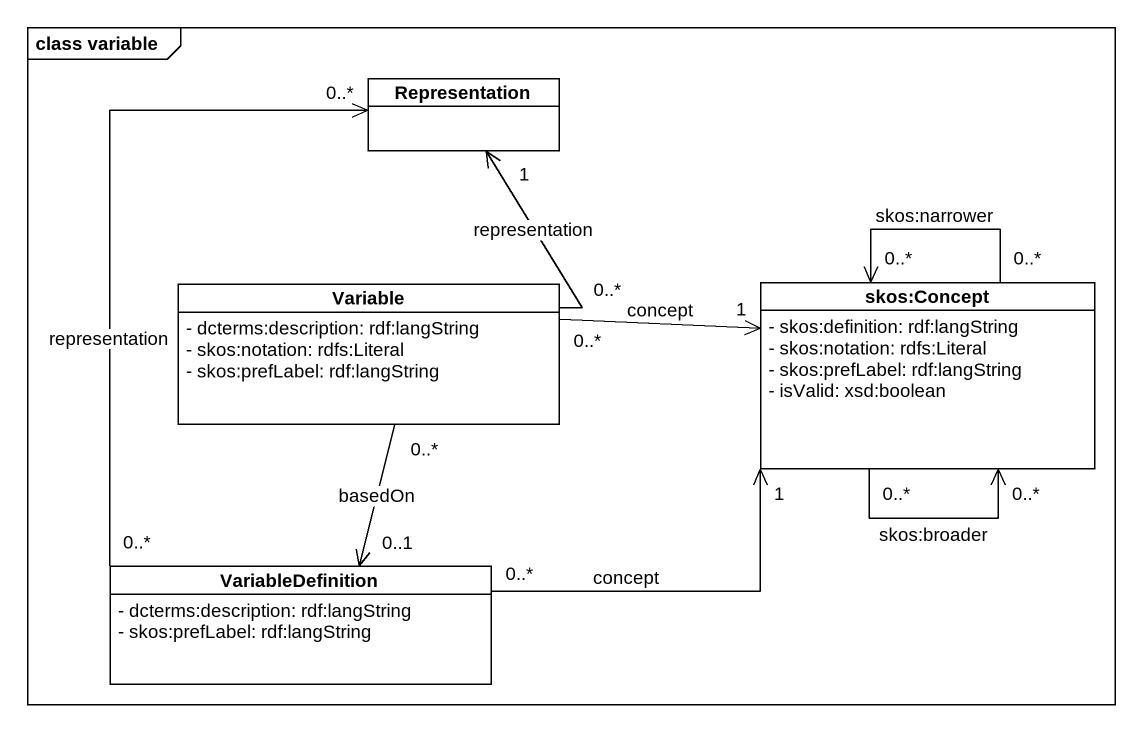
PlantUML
@startuml
mainframe class variable
hide circle
hide empty members
skinparam classAttributeIconSize 0
class Representation #FFFFFF
class Variable #FFFFFF {
  - dcterms:description: rdf:langString
  - skos:notation: rdfs:Literal
  - skos:prefLabel: rdf:langString
}
class "skos:Concept" as skos_Concept #FFFFFF {
  - skos:definition: rdf:langString
  - skos:notation: rdfs:Literal
  - skos:prefLabel: rdf:langString
  - isValid: xsd:boolean
}
class VariableDefinition #FFFFFF {
  - dcterms:description: rdf:langString
  - skos:prefLabel: rdf:langString
}
Variable "0..*" -up-> "1" Representation : representation
Variable "0..*" -right-> "1" skos_Concept : concept
Variable "0..*" --> "0..1" VariableDefinition : basedOn
skos_Concept "0..*" --> "0..*" skos_Concept : skos:broader
skos_Concept "0..*" --> "0..*" skos_Concept : skos:narrower
VariableDefinition "0..*" -up-> "0..*" Representation : representation
VariableDefinition "0..*" -right-> "1" skos_Concept : concept
@enduml
